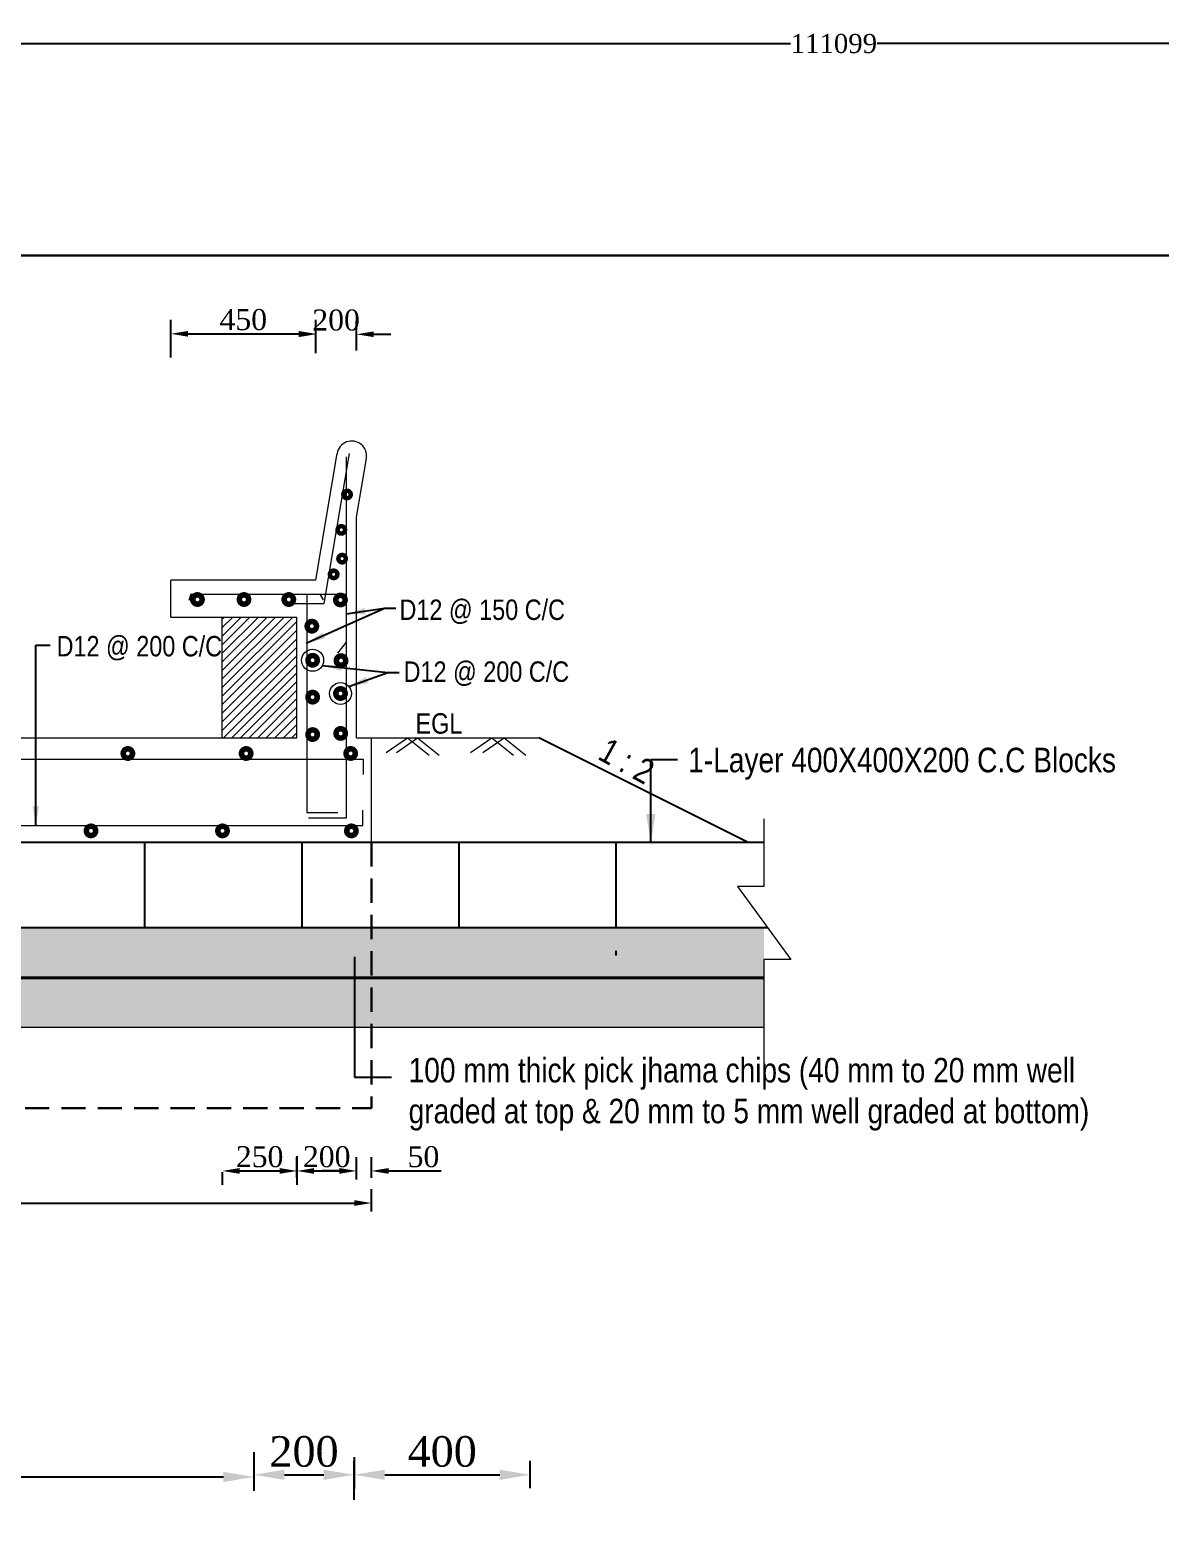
# Model space of a CAD drawing. Header units: metres. Extents: x -2434 to 11656, y -15288 to 8109.
# Drawn here: x 2653.48 to 2683.1, y -14019.88 to -13980.9 of the extents above; entities that cross this region are included whole.
import ezdxf

# ---------------------------------------------------------------- set-up
doc = ezdxf.new("R2010")
doc.units = ezdxf.units.M
doc.linetypes.add('DASHEDX2', pattern=[38.1, 25.4, -12.7])
doc.layers.add('Blocks', color=11, linetype='Continuous', lineweight=9)
doc.layers.add('Layer1', color=7, linetype='Continuous', lineweight=13)
doc.styles.get("Standard").update_dxf_attribs({"font": 'times.ttf'})
doc.styles.add('TIMES', font='ARIALN.TTF')
doc.dimstyles.get("Standard").update_dxf_attribs({"dimtxt": 0.5, "dimasz": 0.4075, "dimexe": 0.364, "dimexo": 0.219, "dimgap": 0.09, "dimtad": 0, "dimdec": 0, "dimlfac": 1000, "dimzin": 0, "dimdsep": 46, "dimtxsty": 'Standard', "dimcen": 0.09, "dimadec": 0, "dimazin": 0, "dimtfac": 1, "dimtdec": 0, "dimtofl": 0, "dimtmove": 0, "dimatfit": 3, "dimfxl": 1, "dimtolj": 1, "dimtzin": 0, "dimarcsym": 0})
pattern_1 = [(50, (-267.0243, -13979.8761), (1.2752927, -0.1115736), [0.13335, -1.46685]), (355, (-267.0243, -13979.8761), (-0.2466998, 1.3373965), [0.10668, -1.17348]), (100.451, (-266.918, -13979.8854), (1.0285975, 1.2258168), [0.11333, -1.24663]), (46.1842, (-267.0243, -13979.5205), (1.8975533, -0.2942963), [0.200025, -2.200275]), (96.6356, (-266.8662, -13979.545), (1.6618296, 1.7319789), [0.169995, -1.869945]), (351.184, (-267.0243, -13979.5205), (1.6618322, 1.7319758), [0.16002, -1.76022]), (21, (-266.8465, -13979.6094), (1.06130416, -0.71585863), [0.13335, -1.46685]), (326, (-266.8465, -13979.6094), (0.4326142, 1.28931576), [0.10668, -1.17348]), (71.4514, (-266.758, -13979.6691), (1.49391544, 0.57346), [0.11333, -1.24663]), (37.5, (-267.0243, -13979.87613), (0.02162022, 0.59188527), [0, -1.159256, 0, -1.19126, 0, -1.177925]), (7.5, (-267.0243, -13979.8761), (0.46773764, 0.70126402), [0, -0.679196, 0, -1.132586, 0, -0.448945]), (327.5, (-267.4208, -13979.87613), (0.94913417, -0.04010121), [0, -0.4445, 0, -1.38684, 0, -1.84023]), (317.5, (-267.5986, -13979.8761), (1.03690427, 0.17798544), [0, -0.57785, 0, -0.921004, 0, -1.30683])]
pattern_2 = [(37.5, (-267.0243, -13979.87613), (-0.01280025, 0.39153059), [0, -0.308864, 0, -0.34544, 0, -0.3302]), (7.5, (-267.0243, -13979.87613), (0.35961863, 0.57346008), [0, -0.166624, 0, -0.278384, 0, -0.10668]), (327.5, (-267.27422, -13979.87613), (0.632793896, 0.001149748), [0, -0.1016, 0, -0.36576, 0, -0.47752]), (317.5, (-267.2742, -13979.87613), (0.61084516, 0.17834346), [0, -0.0508, 0, -0.239776, 0, -0.27432])]
pattern_3 = [(45, (4229.10587, -10162.06094), (-0.1122532015, 0.1122532015), [])]

# ---------------------------------------------------------------- blocks, each defined once
blk = doc.blocks.new('*D1358')
at = {"layer": 'Defpoints', "color": 0, "lineweight": -3}
for p in [(2659.353, -14018.089), (2661.981, -14018.089), (2661.981, -14018.769)]:
    blk.add_point(p, dxfattribs=at)
at = {"layer": 'Layer1', "color": 0, "lineweight": -2}
for p, q in [((2659.353, -14018.308), (2659.353, -14019.133)), ((2661.981, -14018.308), (2661.981, -14019.133))]:
    blk.add_line(p, q, dxfattribs=at)
at = {"layer": 'Layer1', "color": 7, "lineweight": -2}
blk.add_line((2660.153, -14018.769), (2661.181, -14018.769), dxfattribs=at)
at = {"layer": 'Layer1', "color": 7, "lineweight": -3}
for points in [[(2660.153, -14018.636), (2660.153, -14018.902), (2659.353, -14018.769)], [(2661.181, -14018.636), (2661.181, -14018.902), (2661.981, -14018.769)]]:
    blk.add_solid(points, dxfattribs=at)
at = {"layer": 'Layer1', "color": 0, "lineweight": 30, "insert": (2660.667, -14018.162), "char_height": 0.8, "attachment_point": 5}
blk.add_mtext('\\A1;200', dxfattribs=at)
blk = doc.blocks.new('*D1359')
at = {"layer": 'Defpoints', "color": 0, "lineweight": -3}
for p in [(2666.592, -14018.769), (2666.592, -14019.335), (2661.981, -14019.64)]:
    blk.add_point(p, dxfattribs=at)
at = {"layer": 'Layer1', "color": 0, "lineweight": -2}
for p, q in [((2661.981, -14019.421), (2661.981, -14018.405)), ((2666.592, -14019.116), (2666.592, -14018.405))]:
    blk.add_line(p, q, dxfattribs=at)
at = {"layer": 'Layer1', "color": 7, "lineweight": -2}
blk.add_line((2662.781, -14018.769), (2665.792, -14018.769), dxfattribs=at)
at = {"layer": 'Layer1', "color": 7, "lineweight": -3}
for points in [[(2662.781, -14018.636), (2662.781, -14018.902), (2661.981, -14018.769)], [(2665.792, -14018.636), (2665.792, -14018.902), (2666.592, -14018.769)]]:
    blk.add_solid(points, dxfattribs=at)
at = {"layer": 'Layer1', "color": 0, "lineweight": 30, "insert": (2664.286, -14018.162), "char_height": 0.8, "attachment_point": 5}
blk.add_mtext('\\A1;400', dxfattribs=at)
blk = doc.blocks.new('*D1383')
at = {"layer": 'Defpoints', "color": 0, "lineweight": -3}
for p in [(2662.042, -13988.877), (2660.973, -13989.276), (2662.042, -13989.522)]:
    blk.add_point(p, dxfattribs=at)
at = {"layer": 'Layer1', "color": 0, "lineweight": -2}
for p, q in [((2660.973, -13989.057), (2660.973, -13988.513)), ((2662.042, -13989.303), (2662.042, -13988.513))]:
    blk.add_line(p, q, dxfattribs=at)
at = {"layer": 'Layer1', "color": 7, "lineweight": -2}
for p, q in [((2660.523, -13988.877), (2660.073, -13988.877)), ((2662.492, -13988.877), (2662.942, -13988.877))]:
    blk.add_line(p, q, dxfattribs=at)
at = {"layer": 'Layer1', "color": 7, "lineweight": -3}
for points in [[(2660.523, -13988.802), (2660.523, -13988.952), (2660.973, -13988.877)], [(2662.492, -13988.802), (2662.492, -13988.952), (2662.042, -13988.877)]]:
    blk.add_solid(points, dxfattribs=at)
at = {"layer": 'Layer1', "color": 0, "lineweight": 13, "insert": (2661.507, -13988.507), "char_height": 0.55, "attachment_point": 5}
blk.add_mtext('\\A1;200', dxfattribs=at)
blk = doc.blocks.new('*D1384')
at = {"layer": 'Defpoints', "color": 0, "lineweight": -3}
for p in [(2660.973, -13988.865), (2657.177, -13989.703), (2660.973, -13989.587)]:
    blk.add_point(p, dxfattribs=at)
at = {"layer": 'Layer1', "color": 0, "lineweight": -2}
for p, q in [((2657.177, -13989.484), (2657.177, -13988.501)), ((2660.973, -13989.368), (2660.973, -13988.501))]:
    blk.add_line(p, q, dxfattribs=at)
at = {"layer": 'Layer1', "color": 7, "lineweight": -2}
blk.add_line((2657.627, -13988.865), (2660.523, -13988.865), dxfattribs=at)
at = {"layer": 'Layer1', "color": 7, "lineweight": -3}
for points in [[(2657.627, -13988.79), (2657.627, -13988.94), (2657.177, -13988.865)], [(2660.523, -13988.79), (2660.523, -13988.94), (2660.973, -13988.865)]]:
    blk.add_solid(points, dxfattribs=at)
at = {"layer": 'Layer1', "color": 0, "lineweight": 13, "insert": (2659.075, -13988.496), "char_height": 0.55, "attachment_point": 5}
blk.add_mtext('\\A1;450', dxfattribs=at)
blk = doc.blocks.new('*D1385')
at = {"layer": 'Defpoints', "color": 0, "lineweight": -3}
for p in [(2662.432, -14010.805), (2662.042, -14011.21), (2662.432, -14011.204)]:
    blk.add_point(p, dxfattribs=at)
at = {"layer": 'Layer1', "color": 0, "lineweight": -2}
for p, q in [((2662.042, -14010.991), (2662.042, -14010.441)), ((2662.432, -14010.985), (2662.432, -14010.441))]:
    blk.add_line(p, q, dxfattribs=at)
at = {"layer": 'Layer1', "color": 7, "lineweight": -2}
for p, q in [((2661.592, -14010.805), (2661.142, -14010.805)), ((2662.882, -14010.805), (2664.257, -14010.805))]:
    blk.add_line(p, q, dxfattribs=at)
at = {"layer": 'Layer1', "color": 7, "lineweight": -3}
for points in [[(2661.592, -14010.73), (2661.592, -14010.88), (2662.042, -14010.805)], [(2662.882, -14010.73), (2662.882, -14010.88), (2662.432, -14010.805)]]:
    blk.add_solid(points, dxfattribs=at)
at = {"layer": 'Layer1', "color": 0, "lineweight": 13, "insert": (2663.795, -14010.435), "char_height": 0.55, "attachment_point": 5}
blk.add_mtext('\\A1;50', dxfattribs=at)
blk = doc.blocks.new('*D1386')
at = {"layer": 'Defpoints', "color": 0, "lineweight": -3}
for p in [(2662.042, -14010.805), (2660.479, -14011.204), (2662.042, -14011.249)]:
    blk.add_point(p, dxfattribs=at)
at = {"layer": 'Layer1', "color": 0, "lineweight": -2}
for p, q in [((2660.479, -14010.985), (2660.479, -14010.441)), ((2662.042, -14011.03), (2662.042, -14010.441))]:
    blk.add_line(p, q, dxfattribs=at)
at = {"layer": 'Layer1', "color": 7, "lineweight": -2}
blk.add_line((2660.929, -14010.805), (2661.592, -14010.805), dxfattribs=at)
at = {"layer": 'Layer1', "color": 7, "lineweight": -3}
for points in [[(2660.929, -14010.73), (2660.929, -14010.88), (2660.479, -14010.805)], [(2661.592, -14010.73), (2661.592, -14010.88), (2662.042, -14010.805)]]:
    blk.add_solid(points, dxfattribs=at)
at = {"layer": 'Layer1', "color": 0, "lineweight": 13, "insert": (2661.26, -14010.435), "char_height": 0.55, "attachment_point": 5}
blk.add_mtext('\\A1;200', dxfattribs=at)
blk = doc.blocks.new('*D1387')
at = {"layer": 'Defpoints', "color": 0, "lineweight": -3}
for p in [(2660.479, -14010.197), (2658.526, -14010.618), (2660.479, -14010.805)]:
    blk.add_point(p, dxfattribs=at)
at = {"layer": 'Layer1', "color": 0, "lineweight": -2}
for p, q in [((2660.479, -14010.416), (2660.479, -14011.169)), ((2658.526, -14010.837), (2658.526, -14011.169))]:
    blk.add_line(p, q, dxfattribs=at)
at = {"layer": 'Layer1', "color": 7, "lineweight": -2}
blk.add_line((2658.976, -14010.805), (2660.029, -14010.805), dxfattribs=at)
at = {"layer": 'Layer1', "color": 7, "lineweight": -3}
for points in [[(2658.976, -14010.73), (2658.976, -14010.88), (2658.526, -14010.805)], [(2660.029, -14010.73), (2660.029, -14010.88), (2660.479, -14010.805)]]:
    blk.add_solid(points, dxfattribs=at)
at = {"layer": 'Layer1', "color": 0, "lineweight": 13, "insert": (2659.503, -14010.435), "char_height": 0.55, "attachment_point": 5}
blk.add_mtext('\\A1;250', dxfattribs=at)
blk = doc.blocks.new('*D1388')
at = {"color": 0, "lineweight": -2, "ltscale": 0.5}
for p, q in [((2618.997, -13981.409), (2618.997, -13980.895)), ((2730.096, -13981.409), (2730.096, -13980.895)), ((2619.404, -13981.259), (2673.408, -13981.259)), ((2729.688, -13981.259), (2675.685, -13981.259))]:
    blk.add_line(p, q, dxfattribs=at)
at = {"color": 0, "linetype": 'Continuous', "lineweight": -3, "ltscale": 0.5}
for points in [[(2619.404, -13981.191), (2619.404, -13981.327), (2618.997, -13981.259)], [(2729.688, -13981.191), (2729.688, -13981.327), (2730.096, -13981.259)]]:
    blk.add_solid(points, dxfattribs=at)
at = {"layer": 'Defpoints', "color": 0, "linetype": 'Continuous', "lineweight": -3, "ltscale": 0.5}
for p in [(2730.096, -13981.259), (2618.997, -13986.815), (2730.096, -13986.815)]:
    blk.add_point(p, dxfattribs=at)
at = {"color": 0, "linetype": 'Continuous', "lineweight": -3, "ltscale": 0.5, "insert": (2674.546, -13981.259), "char_height": 0.5, "attachment_point": 5}
blk.add_mtext('\\A1;111099', dxfattribs=at)
blk = doc.blocks.new('*D1394')
at = {"layer": 'Defpoints', "color": 0, "lineweight": -3}
for p in [(2635.701, -14017.629), (2659.353, -14017.958), (2659.353, -14018.825)]:
    blk.add_point(p, dxfattribs=at)
at = {"layer": 'Layer1', "color": 0, "lineweight": -2}
for p, q in [((2635.701, -14017.848), (2635.701, -14019.189)), ((2659.353, -14018.177), (2659.353, -14019.189))]:
    blk.add_line(p, q, dxfattribs=at)
at = {"layer": 'Layer1', "color": 7, "lineweight": -2}
blk.add_line((2636.501, -14018.825), (2658.553, -14018.825), dxfattribs=at)
at = {"layer": 'Layer1', "color": 7, "lineweight": -3}
for points in [[(2636.501, -14018.692), (2636.501, -14018.959), (2635.701, -14018.825)], [(2658.553, -14018.692), (2658.553, -14018.959), (2659.353, -14018.825)]]:
    blk.add_solid(points, dxfattribs=at)
at = {"layer": 'Layer1', "color": 0, "lineweight": 30, "insert": (2647.527, -14018.218), "char_height": 0.8, "attachment_point": 5}
blk.add_mtext('\\A1;5000', dxfattribs=at)
blk = doc.blocks.new('*D1395')
at = {"layer": 'Defpoints', "color": 0, "lineweight": -3}
for p in [(2659.353, -14018.089), (2661.981, -14018.089), (2661.981, -14018.769)]:
    blk.add_point(p, dxfattribs=at)
at = {"layer": 'Layer1', "color": 0, "lineweight": -2}
for p, q in [((2659.353, -14018.308), (2659.353, -14019.133)), ((2661.981, -14018.308), (2661.981, -14019.133))]:
    blk.add_line(p, q, dxfattribs=at)
at = {"layer": 'Layer1', "color": 7, "lineweight": -2}
blk.add_line((2660.153, -14018.769), (2661.181, -14018.769), dxfattribs=at)
at = {"layer": 'Layer1', "color": 7, "lineweight": -3}
for points in [[(2660.153, -14018.636), (2660.153, -14018.902), (2659.353, -14018.769)], [(2661.181, -14018.636), (2661.181, -14018.902), (2661.981, -14018.769)]]:
    blk.add_solid(points, dxfattribs=at)
at = {"layer": 'Layer1', "color": 0, "lineweight": 30, "insert": (2660.667, -14018.162), "char_height": 0.8, "attachment_point": 5}
blk.add_mtext('\\A1;200', dxfattribs=at)
blk = doc.blocks.new('*D1396')
at = {"layer": 'Defpoints', "color": 0, "lineweight": -3}
for p in [(2666.592, -14018.769), (2666.592, -14019.335), (2661.981, -14019.64)]:
    blk.add_point(p, dxfattribs=at)
at = {"layer": 'Layer1', "color": 0, "lineweight": -2}
for p, q in [((2661.981, -14019.421), (2661.981, -14018.405)), ((2666.592, -14019.116), (2666.592, -14018.405))]:
    blk.add_line(p, q, dxfattribs=at)
at = {"layer": 'Layer1', "color": 7, "lineweight": -2}
blk.add_line((2662.781, -14018.769), (2665.792, -14018.769), dxfattribs=at)
at = {"layer": 'Layer1', "color": 7, "lineweight": -3}
for points in [[(2662.781, -14018.636), (2662.781, -14018.902), (2661.981, -14018.769)], [(2665.792, -14018.636), (2665.792, -14018.902), (2666.592, -14018.769)]]:
    blk.add_solid(points, dxfattribs=at)
at = {"layer": 'Layer1', "color": 0, "lineweight": 30, "insert": (2664.286, -14018.162), "char_height": 0.8, "attachment_point": 5}
blk.add_mtext('\\A1;400', dxfattribs=at)
blk = doc.blocks.new('*D1419')
at = {"layer": 'Defpoints', "color": 0, "lineweight": -3}
for p in [(2662.432, -14011.646), (2634.307, -14012.045), (2662.432, -14012.09)]:
    blk.add_point(p, dxfattribs=at)
at = {"layer": 'Layer1', "color": 0, "lineweight": -2}
for p, q in [((2634.307, -14011.826), (2634.307, -14011.282)), ((2662.432, -14011.871), (2662.432, -14011.282))]:
    blk.add_line(p, q, dxfattribs=at)
at = {"layer": 'Layer1', "color": 7, "lineweight": -2}
blk.add_line((2634.757, -14011.646), (2661.982, -14011.646), dxfattribs=at)
at = {"layer": 'Layer1', "color": 7, "lineweight": -3}
for points in [[(2634.757, -14011.571), (2634.757, -14011.721), (2634.307, -14011.646)], [(2661.982, -14011.571), (2661.982, -14011.721), (2662.432, -14011.646)]]:
    blk.add_solid(points, dxfattribs=at)
at = {"layer": 'Layer1', "color": 0, "lineweight": 13, "insert": (2648.37, -14011.276), "char_height": 0.55, "attachment_point": 5}
blk.add_mtext('\\A1;6800', dxfattribs=at)
blk = doc.blocks.new('*D1422')
at = {"layer": 'Defpoints', "color": 0, "lineweight": -3}
for p in [(2662.042, -13988.877), (2660.973, -13989.276), (2662.042, -13989.522)]:
    blk.add_point(p, dxfattribs=at)
at = {"layer": 'Layer1', "color": 0, "lineweight": -2}
for p, q in [((2660.973, -13989.057), (2660.973, -13988.513)), ((2662.042, -13989.303), (2662.042, -13988.513))]:
    blk.add_line(p, q, dxfattribs=at)
at = {"layer": 'Layer1', "color": 7, "lineweight": -2}
for p, q in [((2660.523, -13988.877), (2660.073, -13988.877)), ((2662.492, -13988.877), (2662.942, -13988.877))]:
    blk.add_line(p, q, dxfattribs=at)
at = {"layer": 'Layer1', "color": 7, "lineweight": -3}
for points in [[(2660.523, -13988.802), (2660.523, -13988.952), (2660.973, -13988.877)], [(2662.492, -13988.802), (2662.492, -13988.952), (2662.042, -13988.877)]]:
    blk.add_solid(points, dxfattribs=at)
at = {"layer": 'Layer1', "color": 0, "lineweight": 13, "insert": (2661.507, -13988.507), "char_height": 0.55, "attachment_point": 5}
blk.add_mtext('\\A1;200', dxfattribs=at)
blk = doc.blocks.new('*D1423')
at = {"layer": 'Defpoints', "color": 0, "lineweight": -3}
for p in [(2660.973, -13988.865), (2657.177, -13989.703), (2660.973, -13989.587)]:
    blk.add_point(p, dxfattribs=at)
at = {"layer": 'Layer1', "color": 0, "lineweight": -2}
for p, q in [((2657.177, -13989.484), (2657.177, -13988.501)), ((2660.973, -13989.368), (2660.973, -13988.501))]:
    blk.add_line(p, q, dxfattribs=at)
at = {"layer": 'Layer1', "color": 7, "lineweight": -2}
blk.add_line((2657.627, -13988.865), (2660.523, -13988.865), dxfattribs=at)
at = {"layer": 'Layer1', "color": 7, "lineweight": -3}
for points in [[(2657.627, -13988.79), (2657.627, -13988.94), (2657.177, -13988.865)], [(2660.523, -13988.79), (2660.523, -13988.94), (2660.973, -13988.865)]]:
    blk.add_solid(points, dxfattribs=at)
at = {"layer": 'Layer1', "color": 0, "lineweight": 13, "insert": (2659.075, -13988.496), "char_height": 0.55, "attachment_point": 5}
blk.add_mtext('\\A1;450', dxfattribs=at)
blk = doc.blocks.new('*D1424')
at = {"layer": 'Defpoints', "color": 0, "lineweight": -3}
for p in [(2662.432, -14010.805), (2662.042, -14011.21), (2662.432, -14011.204)]:
    blk.add_point(p, dxfattribs=at)
at = {"layer": 'Layer1', "color": 0, "lineweight": -2}
for p, q in [((2662.042, -14010.991), (2662.042, -14010.441)), ((2662.432, -14010.985), (2662.432, -14010.441))]:
    blk.add_line(p, q, dxfattribs=at)
at = {"layer": 'Layer1', "color": 7, "lineweight": -2}
for p, q in [((2661.592, -14010.805), (2661.142, -14010.805)), ((2662.882, -14010.805), (2664.257, -14010.805))]:
    blk.add_line(p, q, dxfattribs=at)
at = {"layer": 'Layer1', "color": 7, "lineweight": -3}
for points in [[(2661.592, -14010.73), (2661.592, -14010.88), (2662.042, -14010.805)], [(2662.882, -14010.73), (2662.882, -14010.88), (2662.432, -14010.805)]]:
    blk.add_solid(points, dxfattribs=at)
at = {"layer": 'Layer1', "color": 0, "lineweight": 13, "insert": (2663.795, -14010.435), "char_height": 0.55, "attachment_point": 5}
blk.add_mtext('\\A1;50', dxfattribs=at)
blk = doc.blocks.new('*D1425')
at = {"layer": 'Defpoints', "color": 0, "lineweight": -3}
for p in [(2662.042, -14010.805), (2660.479, -14011.204), (2662.042, -14011.249)]:
    blk.add_point(p, dxfattribs=at)
at = {"layer": 'Layer1', "color": 0, "lineweight": -2}
for p, q in [((2660.479, -14010.985), (2660.479, -14010.441)), ((2662.042, -14011.03), (2662.042, -14010.441))]:
    blk.add_line(p, q, dxfattribs=at)
at = {"layer": 'Layer1', "color": 7, "lineweight": -2}
blk.add_line((2660.929, -14010.805), (2661.592, -14010.805), dxfattribs=at)
at = {"layer": 'Layer1', "color": 7, "lineweight": -3}
for points in [[(2660.929, -14010.73), (2660.929, -14010.88), (2660.479, -14010.805)], [(2661.592, -14010.73), (2661.592, -14010.88), (2662.042, -14010.805)]]:
    blk.add_solid(points, dxfattribs=at)
at = {"layer": 'Layer1', "color": 0, "lineweight": 13, "insert": (2661.26, -14010.435), "char_height": 0.55, "attachment_point": 5}
blk.add_mtext('\\A1;200', dxfattribs=at)
blk = doc.blocks.new('*D1426')
at = {"layer": 'Defpoints', "color": 0, "lineweight": -3}
for p in [(2660.479, -14010.197), (2658.526, -14010.618), (2660.479, -14010.805)]:
    blk.add_point(p, dxfattribs=at)
at = {"layer": 'Layer1', "color": 0, "lineweight": -2}
for p, q in [((2660.479, -14010.416), (2660.479, -14011.169)), ((2658.526, -14010.837), (2658.526, -14011.169))]:
    blk.add_line(p, q, dxfattribs=at)
at = {"layer": 'Layer1', "color": 7, "lineweight": -2}
blk.add_line((2658.976, -14010.805), (2660.029, -14010.805), dxfattribs=at)
at = {"layer": 'Layer1', "color": 7, "lineweight": -3}
for points in [[(2658.976, -14010.73), (2658.976, -14010.88), (2658.526, -14010.805)], [(2660.029, -14010.73), (2660.029, -14010.88), (2660.479, -14010.805)]]:
    blk.add_solid(points, dxfattribs=at)
at = {"layer": 'Layer1', "color": 0, "lineweight": 13, "insert": (2659.503, -14010.435), "char_height": 0.55, "attachment_point": 5}
blk.add_mtext('\\A1;250', dxfattribs=at)
blk = doc.blocks.new('*D1427')
at = {"color": 0, "lineweight": -2, "ltscale": 0.5}
for p, q in [((2618.997, -13981.409), (2618.997, -13980.895)), ((2730.096, -13981.409), (2730.096, -13980.895)), ((2619.404, -13981.259), (2673.408, -13981.259)), ((2729.688, -13981.259), (2675.685, -13981.259))]:
    blk.add_line(p, q, dxfattribs=at)
at = {"color": 0, "linetype": 'Continuous', "lineweight": -3, "ltscale": 0.5}
for points in [[(2619.404, -13981.191), (2619.404, -13981.327), (2618.997, -13981.259)], [(2729.688, -13981.191), (2729.688, -13981.327), (2730.096, -13981.259)]]:
    blk.add_solid(points, dxfattribs=at)
at = {"layer": 'Defpoints', "color": 0, "linetype": 'Continuous', "lineweight": -3, "ltscale": 0.5}
for p in [(2730.096, -13981.259), (2618.997, -13986.815), (2730.096, -13986.815)]:
    blk.add_point(p, dxfattribs=at)
at = {"color": 0, "linetype": 'Continuous', "lineweight": -3, "ltscale": 0.5, "insert": (2674.546, -13981.259), "char_height": 0.5, "attachment_point": 5}
blk.add_mtext('\\A1;111099', dxfattribs=at)

msp = doc.modelspace()

# ---------------------------------------------------------------- hatches: boundary and pattern name
at = {"layer": 'Blocks', "lineweight": 9, "ltscale": 0.05}
h = msp.add_hatch(dxfattribs=at)
h.set_pattern_fill('AR-CONC', color=0, scale=0.007, style=0)
h.set_pattern_definition(pattern_1)
h.paths.add_polyline_path([(2672.714361, -14004.435727), (2624.470265, -14004.435727), (2624.470265, -14005.740727), (2672.714361, -14005.740727)])
h = msp.add_hatch(dxfattribs=at)
h.set_pattern_fill('AR-CONC', color=0, scale=0.007, style=0)
h.set_pattern_definition(pattern_1)
h.paths.add_polyline_path([(2672.714361, -14004.435727), (2624.470265, -14004.435727), (2624.470265, -14005.740727), (2672.714361, -14005.740727)])
h = msp.add_hatch(dxfattribs=at)
h.set_pattern_fill('AR-SAND', color=0, scale=0.008, style=0)
h.set_pattern_definition(pattern_2)
h.paths.add_polyline_path([(2672.714361, -14005.740727), (2636.938836, -14005.740727), (2636.938836, -14007.045727), (2672.714361, -14007.045727)])
h = msp.add_hatch(dxfattribs=at)
h.set_pattern_fill('AR-SAND', color=0, scale=0.008, style=0)
h.set_pattern_definition(pattern_2)
h.paths.add_polyline_path([(2672.714361, -14005.740727), (2636.938836, -14005.740727), (2636.938836, -14007.045727), (2672.714361, -14007.045727)])
at = {"layer": 'Layer1', "lineweight": 5}
h = msp.add_hatch(dxfattribs=at)
h.set_pattern_fill('LINE', scale=0.05, angle=45, style=0)
h.set_pattern_definition(pattern_3)
h.paths.add_polyline_path([(2658.526101, -13999.453782), (2660.479226, -13999.453782), (2660.479226, -13996.290476), (2658.526101, -13996.290476)])
h = msp.add_hatch(dxfattribs=at)
h.set_pattern_fill('LINE', scale=0.05, angle=45, style=0)
h.set_pattern_definition(pattern_3)
h.paths.add_polyline_path([(2658.526101, -13999.453782), (2660.479226, -13999.453782), (2660.479226, -13996.290476), (2658.526101, -13996.290476)])

# ---------------------------------------------------------------- linework, layer by layer
at = {"color": 0, "linetype": 'Continuous', "lineweight": -3, "ltscale": 0.5}
for p, q in [((2672.284176, -14002.188157), (2666.815426, -13999.453782)), ((2624.470265, -14002.188157), (2672.714361, -14002.188157)), ((2624.470265, -14002.188157), (2672.714361, -14002.188157)), ((2656.489809, -14002.188157), (2656.489809, -14004.425428)), ((2656.489809, -14002.188157), (2656.489809, -14004.425428)), ((2660.604977, -14002.188157), (2660.604977, -14004.425428)), ((2660.604977, -14002.188157), (2660.604977, -14004.425428)), ((2664.720145, -14002.188157), (2664.720145, -14004.425428)), ((2664.720145, -14002.188157), (2664.720145, -14004.425428)), ((2668.835313, -14002.188157), (2668.835313, -14004.425428)), ((2668.835313, -14002.188157), (2668.835313, -14004.425428)), ((2624.470265, -14004.425428), (2672.806424, -14004.425428)), ((2624.470265, -14004.425428), (2672.806424, -14004.425428)), ((2668.835313, -14005.038263), (2668.835313, -14005.16118))]:
    msp.add_line(p, q, dxfattribs=at)
at = {"layer": 'Blocks', "color": 0, "linetype": 'ByBlock', "lineweight": 13, "ltscale": 0.5}
for p, q in [((2661.771564, -13992.087766), (2661.771564, -14001.555581)), ((2661.771564, -13992.087766), (2661.771564, -14001.555581)), ((2657.177021, -13996.290476), (2657.177021, -13995.318454)), ((2657.177021, -13996.290476), (2657.177021, -13995.318454)), ((2657.700492, -13995.684083), (2657.650796, -13995.854608)), ((2657.700492, -13995.684083), (2657.650796, -13995.854608)), ((2657.700492, -13995.684083), (2661.771564, -13995.684083)), ((2657.700492, -13995.684083), (2661.771564, -13995.684083)), ((2660.180761, -13995.93686), (2661.192707, -13995.93686)), ((2660.180761, -13995.93686), (2661.192707, -13995.93686)), ((2660.742519, -13995.684083), (2660.742519, -14001.412176)), ((2660.742519, -13995.684083), (2660.742519, -14001.412176)), ((2661.081372, -13995.684083), (2661.171691, -13995.834204)), ((2661.081372, -13995.684083), (2661.171691, -13995.834204)), ((2657.177021, -13996.290476), (2660.479226, -13996.290476)), ((2657.177021, -13996.290476), (2660.479226, -13996.290476)), ((2661.771564, -13996.944923), (2661.545255, -13997.231455)), ((2661.771564, -13996.944923), (2661.545255, -13997.231455)), ((2662.432351, -13999.453782), (2666.815426, -13999.453782)), ((2662.432351, -13999.453782), (2666.815426, -13999.453782)), ((2662.214363, -14000.008811), (2662.214363, -14000.414146)), ((2662.214363, -14000.008811), (2662.214363, -14000.414146)), ((2660.742519, -14001.412176), (2661.555959, -14001.412176)), ((2660.742519, -14001.412176), (2661.555959, -14001.412176)), ((2662.207023, -14001.752279), (2662.207023, -14001.345391)), ((2662.207023, -14001.752279), (2662.207023, -14001.345391)), ((2661.771564, -14001.555581), (2660.784162, -14001.555581)), ((2661.771564, -14001.555581), (2660.784162, -14001.555581))]:
    msp.add_line(p, q, dxfattribs=at)
at = {"layer": 'Blocks', "color": 0, "lineweight": 40, "ltscale": 0.05}
msp.add_line((2672.714361, -14005.740727), (2624.470265, -14005.740727), dxfattribs=at)
msp.add_line((2672.714361, -14005.740727), (2624.470265, -14005.740727), dxfattribs=at)
at = {"layer": 'Blocks', "color": 0, "lineweight": 13, "ltscale": 0.05}
msp.add_line((2672.714361, -14007.045727), (2624.470265, -14007.045727), dxfattribs=at)
msp.add_line((2672.714361, -14007.045727), (2624.470265, -14007.045727), dxfattribs=at)
at = {"layer": 'Blocks', "color": 0, "linetype": 'ByBlock', "lineweight": 13, "ltscale": 0.5}
for points in [[(2662.821881, -13999.840007), (2663.37746, -13999.453782), (2663.944202, -13999.906598)], [(2662.821881, -13999.840007), (2663.37746, -13999.453782), (2663.944202, -13999.906598)], [(2663.087387, -13999.840007), (2663.642966, -13999.453782), (2664.209708, -13999.906598)], [(2663.087387, -13999.840007), (2663.642966, -13999.453782), (2664.209708, -13999.906598)], [(2665.029723, -13999.840007), (2665.585302, -13999.453782), (2666.152044, -13999.906598)], [(2665.029723, -13999.840007), (2665.585302, -13999.453782), (2666.152044, -13999.906598)], [(2665.351143, -13999.840007), (2665.906723, -13999.453782), (2666.473465, -13999.906598)], [(2665.351143, -13999.840007), (2665.906723, -13999.453782), (2666.473465, -13999.906598)]]:
    msp.add_lwpolyline(points, dxfattribs=at)
at = {"layer": 'Blocks', "color": 0, "lineweight": 13, "ltscale": 0.05}
msp.add_lwpolyline([(2672.714361, -14001.577637), (2672.714361, -14003.34781), (2672.021816, -14003.34781), (2673.415292, -14005.261677), (2672.714361, -14005.261677), (2672.714361, -14008.045898)], dxfattribs=at)
msp.add_lwpolyline([(2672.714361, -14001.577637), (2672.714361, -14003.34781), (2672.021816, -14003.34781), (2673.415292, -14005.261677), (2672.714361, -14005.261677), (2672.714361, -14008.045898)], dxfattribs=at)
at = {"layer": 'Blocks', "color": 0, "linetype": 'ByBlock', "lineweight": 13, "ltscale": 0.5}
for centre in [(2660.891593, -13997.42062), (2660.891593, -13997.42062), (2661.621798, -13998.291816), (2661.621798, -13998.291816)]:
    msp.add_circle(centre, 0.287312, dxfattribs=at)
at = {"layer": 'Layer1', "color": 7, "lineweight": 13}
for p, q in [((2660.972604, -13995.318454), (2661.531239, -13992.000571)), ((2660.972604, -13995.318454), (2661.531239, -13992.000571)), ((2661.192707, -13995.93686), (2661.855463, -13992.000571)), ((2661.192707, -13995.93686), (2661.855463, -13992.000571)), ((2662.041726, -13993.674018), (2662.301646, -13992.130285)), ((2662.041726, -13993.674018), (2662.301646, -13992.130285)), ((2662.041726, -13999.453782), (2662.041726, -13993.674018)), ((2662.041726, -13999.453782), (2662.041726, -13993.674018)), ((2660.972604, -13995.318454), (2657.177021, -13995.318454)), ((2660.972604, -13995.318454), (2657.177021, -13995.318454)), ((2660.972604, -13995.318454), (2657.459359, -13995.318454)), ((2660.972604, -13995.318454), (2657.459359, -13995.318454)), ((2658.526101, -13999.453782), (2658.526101, -13996.290476)), ((2658.526101, -13999.453782), (2658.526101, -13996.290476)), ((2660.479226, -13999.453782), (2660.479226, -13996.290476)), ((2660.479226, -13999.453782), (2660.479226, -13996.290476)), ((2636.260476, -13999.453782), (2660.479226, -13999.453782)), ((2636.260476, -13999.453782), (2660.479226, -13999.453782)), ((2662.041726, -13999.453782), (2662.432351, -13999.453782)), ((2662.041726, -13999.453782), (2662.432351, -13999.453782)), ((2662.432351, -14002.188157), (2662.432351, -13999.453782)), ((2662.432351, -14002.188157), (2662.432351, -13999.453782)), ((2634.497067, -14000.008811), (2662.214363, -14000.008811)), ((2634.497067, -14000.008811), (2662.214363, -14000.008811)), ((2634.489626, -14001.752279), (2662.207023, -14001.752279)), ((2634.489626, -14001.752279), (2662.207023, -14001.752279)), ((2634.307351, -14002.188157), (2662.432351, -14002.188157)), ((2634.307351, -14002.188157), (2662.432351, -14002.188157))]:
    msp.add_line(p, q, dxfattribs=at)
at = {"layer": 'Layer1', "color": 7, "linetype": 'DASHEDX2', "lineweight": 30, "ltscale": 0.025}
for p in [(2662.432351, -14002.188157), (2662.432351, -14002.188157), (2634.307351, -14009.156336), (2634.307351, -14009.156336)]:
    msp.add_line(p, (2662.432351, -14009.156336), dxfattribs=at)
at = {"layer": 'Layer1', "color": 7, "lineweight": 30}
msp.add_lwpolyline([(2706.453636, -14064.177048), (2618.996697, -14064.177048), (2618.996697, -13986.815302), (2730.095777, -13986.815302), (2730.095777, -14047.700237), (2730.095777, -14061.654818), (2730.095777, -14064.177048)], close=True, dxfattribs=at)
msp.add_lwpolyline([(2706.453636, -14064.177048), (2618.996697, -14064.177048), (2618.996697, -13986.815302), (2730.095777, -13986.815302), (2730.095777, -14047.700237), (2730.095777, -14061.654818), (2730.095777, -14064.177048)], close=True, dxfattribs=at)
at = {"layer": 'Layer1', "color": 7, "lineweight": 13}
for points, const_width in [([(2661.734519, -13993.075452, 1), (2661.851299, -13993.075452, 1)], 0.194634), ([(2661.734519, -13993.075452, 1), (2661.851299, -13993.075452, 1)], 0.194634), ([(2661.583901, -13994.003209, 1), (2661.700681, -13994.003209, 1)], 0.194634), ([(2661.583901, -13994.003209, 1), (2661.700681, -13994.003209, 1)], 0.194634), ([(2661.60489, -13994.757058, 1), (2661.721671, -13994.757058, 1)], 0.194634), ([(2661.60489, -13994.757058, 1), (2661.721671, -13994.757058, 1)], 0.194634), ([(2661.383872, -13995.169074, 1), (2661.500653, -13995.169074, 1)], 0.194634), ([(2661.383872, -13995.169074, 1), (2661.500653, -13995.169074, 1)], 0.194634), ([(2657.801248, -13995.828611, 1), (2657.947224, -13995.828611, 1)], 0.243292), ([(2657.801248, -13995.828611, 1), (2657.947224, -13995.828611, 1)], 0.243292), ([(2659.020516, -13995.828611, 1), (2659.166491, -13995.828611, 1)], 0.243292), ([(2659.020516, -13995.828611, 1), (2659.166491, -13995.828611, 1)], 0.243292), ([(2660.193961, -13995.828611, 1), (2660.339936, -13995.828611, 1)], 0.243292), ([(2660.193961, -13995.828611, 1), (2660.339936, -13995.828611, 1)], 0.243292), ([(2661.547077, -13995.840986, 1), (2661.693052, -13995.840986, 1)], 0.243292), ([(2661.547077, -13995.840986, 1), (2661.693052, -13995.840986, 1)], 0.243292), ([(2660.797962, -13996.526718, 1), (2660.943938, -13996.526718, 1)], 0.243292), ([(2660.797962, -13996.526718, 1), (2660.943938, -13996.526718, 1)], 0.243292), ([(2660.818605, -13997.42062, 1), (2660.964581, -13997.42062, 1)], 0.243292), ([(2660.818605, -13997.42062, 1), (2660.964581, -13997.42062, 1)], 0.243292), ([(2661.562062, -13997.429811, 1), (2661.708038, -13997.429811, 1)], 0.243292), ([(2661.562062, -13997.429811, 1), (2661.708038, -13997.429811, 1)], 0.243292), ([(2660.818605, -13998.38671, 1), (2660.964581, -13998.38671, 1)], 0.243292), ([(2660.818605, -13998.38671, 1), (2660.964581, -13998.38671, 1)], 0.243292), ([(2661.54881, -13998.291816, 1), (2661.694785, -13998.291816, 1)], 0.243292), ([(2661.54881, -13998.291816, 1), (2661.694785, -13998.291816, 1)], 0.243292), ([(2661.553703, -13999.33825, 1), (2661.699679, -13999.33825, 1)], 0.243292), ([(2661.553703, -13999.33825, 1), (2661.699679, -13999.33825, 1)], 0.243292), ([(2660.818605, -13999.368167, 1), (2660.964581, -13999.368167, 1)], 0.243292), ([(2660.818605, -13999.368167, 1), (2660.964581, -13999.368167, 1)], 0.243292), ([(2656.124919, -13999.86377, -1), (2655.978944, -13999.86377, -1)], 0.243292), ([(2656.124919, -13999.86377, -1), (2655.978944, -13999.86377, -1)], 0.243292), ([(2659.222657, -13999.86377, -1), (2659.076681, -13999.86377, -1)], 0.243292), ([(2659.222657, -13999.86377, -1), (2659.076681, -13999.86377, -1)], 0.243292), ([(2661.96095, -13999.86377, -1), (2661.814974, -13999.86377, -1)], 0.243292), ([(2661.96095, -13999.86377, -1), (2661.814974, -13999.86377, -1)], 0.243292), ([(2655.158823, -14001.892649, -1), (2655.012847, -14001.892649, -1)], 0.243292), ([(2655.158823, -14001.892649, -1), (2655.012847, -14001.892649, -1)], 0.243292), ([(2658.603211, -14001.892649, -1), (2658.457236, -14001.892649, -1)], 0.243292), ([(2658.603211, -14001.892649, -1), (2658.457236, -14001.892649, -1)], 0.243292), ([(2661.980675, -14001.892649, -1), (2661.8347, -14001.892649, -1)], 0.243292), ([(2661.980675, -14001.892649, -1), (2661.8347, -14001.892649, -1)], 0.243292)]:
    msp.add_lwpolyline(points, format="xyb", close=True, dxfattribs=dict(at, const_width=const_width))
msp.add_arc((2661.916442, -13992.065428), 0.390625, 350.4427009, 170.4427009, dxfattribs=at)
msp.add_arc((2661.916442, -13992.065428), 0.390625, 350.4427009, 170.4427009, dxfattribs=at)

# ---------------------------------------------------------------- texts
at = {"layer": 'Layer1', "color": 7, "lineweight": 13, "char_height": 0.5352435, "width": 5.87162151, "attachment_point": 1, "style": 'TIMES'}
for s, insert in [('D12 @ 150 C/C', (2663.166819, -13995.828573)), ('D12 @ 150 C/C', (2663.166819, -13995.828573)), ('D12 @ 200 C/C', (2654.184003, -13996.783841)), ('D12 @ 200 C/C', (2654.184003, -13996.783841)), ('D12 @ 200 C/C', (2663.275152, -13997.451217)), ('D12 @ 200 C/C', (2663.275152, -13997.451217)), ('EGL', (2663.586694, -13998.809271)), ('EGL', (2663.586694, -13998.809271))]:
    msp.add_mtext(s, dxfattribs=dict(at, insert=insert))
at = {"layer": 'Layer1', "color": 7, "lineweight": 30, "insert": (2668.642565, -13999.425373), "char_height": 0.65, "width": 11.06858846, "attachment_point": 1, "rotation": 331.0985612, "style": 'TIMES'}
msp.add_mtext('1 : 2', dxfattribs=at)
at = {"layer": 'Layer1', "color": 7, "lineweight": 30, "char_height": 0.6422922, "attachment_point": 1, "style": 'TIMES'}
for s, insert, width in [('1-Layer 400X400X200 C.C Blocks', (2670.731823, -13999.714335), 11.74285428), ('1-Layer 400X400X200 C.C Blocks', (2670.731823, -13999.714335), 11.74285428), ('100 mm thick pick jhama chips (40 mm to 20 mm well graded at top & 20 mm to 5 mm well graded at bottom) ', (2663.406588, -14007.842631), 19.45257056), ('100 mm thick pick jhama chips (40 mm to 20 mm well graded at top & 20 mm to 5 mm well graded at bottom) ', (2663.406588, -14007.842631), 19.45257056)]:
    msp.add_mtext(s, dxfattribs=dict(at, insert=insert, width=width))

# ---------------------------------------------------------------- dimensions: what is measured, and where the dimension line sits
at = {"color": 0, "linetype": 'Continuous', "lineweight": -3, "ltscale": 0.5}
for picture in ['*D1388', '*D1427']:
    dim = msp.add_linear_dim(base=(2730.095777, -13981.259399), p1=(2618.996697, -13986.815302), p2=(2730.095777, -13986.815302), dimstyle='Standard', override={"dimfxl": 0.15, "dimfxlon": 1}, dxfattribs=at)
    dim.commit()
    dim.dimension.update_dxf_attribs({"geometry": picture, "text_midpoint": (2674.546237, -13981.259399)})
at = {"layer": 'Layer1', "color": 7, "lineweight": 13}
for picture in ['*D1384', '*D1423']:
    dim = msp.add_linear_dim(base=(2660.972604, -13988.865289), p1=(2657.177021, -13989.703158), p2=(2660.972604, -13989.586883), text='450', dimstyle='Standard', override={"dimtxt": 0.55, "dimasz": 0.45, "dimtad": 1, "dimdec": 2, "dimrnd": 0.002, "dimpost": 'm', "dimcen": 0.05, "dimclrd": 7, "dimadec": 1, "dimtdec": 2, "dimfrac": 2}, dxfattribs=at)
    dim.commit()
    dim.dimension.update_dxf_attribs({"geometry": picture, "text_midpoint": (2659.074813, -13988.495531)})
for base, p1, p2, text, picture, middle in [((2662.041726, -13988.877014), (2660.972604, -13989.276105), (2662.041726, -13989.522066), '200', '*D1383', (2661.507165, -13988.877014)), ((2662.041726, -13988.877014), (2660.972604, -13989.276105), (2662.041726, -13989.522066), '200', '*D1422', (2661.507165, -13988.877014)), ((2660.479226, -14010.804545), (2658.526101, -14010.618173), (2660.479226, -14010.196647), '250', '*D1387', (2659.502663, -14010.804545)), ((2660.479226, -14010.804545), (2658.526101, -14010.618173), (2660.479226, -14010.196647), '250', '*D1426', (2659.502663, -14010.804545)), ((2662.041726, -14010.804545), (2660.479226, -14011.203635), (2662.041726, -14011.248962), '200', '*D1386', (2661.260476, -14010.804545)), ((2662.041726, -14010.804545), (2660.479226, -14011.203635), (2662.041726, -14011.248962), '200', '*D1425', (2661.260476, -14010.804545)), ((2662.432351, -14010.804545), (2662.041726, -14011.21048), (2662.432351, -14011.203635), '50', '*D1385', (2663.794503, -14010.804545)), ((2662.432351, -14010.804545), (2662.041726, -14011.21048), (2662.432351, -14011.203635), '50', '*D1424', (2663.794503, -14010.804545)), ((2662.432351, -14011.645824), (2634.307351, -14012.044915), (2662.432351, -14012.090242), '6800', '*D1419', (2648.369851, -14011.645824))]:
    dim = msp.add_linear_dim(base=base, p1=p1, p2=p2, text=text, dimstyle='Standard', override={"dimtxt": 0.55, "dimasz": 0.45, "dimtad": 1, "dimdec": 2, "dimrnd": 0.002, "dimpost": 'm', "dimcen": 0.05, "dimclrd": 7, "dimadec": 1, "dimtdec": 2, "dimfrac": 2}, dxfattribs=at)
    dim.commit()
    dim.dimension.update_dxf_attribs({"geometry": picture, "text_midpoint": middle, "dimtype": 160})
at = {"layer": 'Layer1', "color": 7, "lineweight": 30}
for base, p1, p2, text, picture, middle in [((2659.353337, -14018.825412), (2635.701337, -14017.628943), (2659.353337, -14017.957586), '5000', '*D1394', (2647.527337, -14018.21849)), ((2661.981337, -14018.769162), (2659.353337, -14018.089422), (2661.981337, -14018.089422), '200', '*D1358', (2660.667337, -14018.16224)), ((2661.981337, -14018.769162), (2659.353337, -14018.089422), (2661.981337, -14018.089422), '200', '*D1395', (2660.667337, -14018.16224)), ((2666.591524, -14018.769162), (2661.981337, -14019.640032), (2666.591524, -14019.335472), '400', '*D1359', (2664.28643, -14018.16224)), ((2666.591524, -14018.769162), (2661.981337, -14019.640032), (2666.591524, -14019.335472), '400', '*D1396', (2664.28643, -14018.16224))]:
    dim = msp.add_linear_dim(base=base, p1=p1, p2=p2, text=text, dimstyle='Standard', override={"dimtxt": 0.8, "dimasz": 0.8, "dimgap": 0.2, "dimtad": 1, "dimdec": 2, "dimrnd": 0.002, "dimpost": 'm', "dimcen": 0.05, "dimclrd": 7, "dimadec": 1, "dimtdec": 2, "dimfrac": 2}, dxfattribs=at)
    dim.commit()
    dim.dimension.update_dxf_attribs({"geometry": picture, "text_midpoint": middle})

# ---------------------------------------------------------------- leaders
at = {"layer": 'Layer1', "color": 7, "lineweight": 13}
for points in [[(2660.725788, -13996.97419), (2662.776915, -13996.057508), (2663.074129, -13996.057508)], [(2660.725788, -13996.97419), (2662.776915, -13996.057508), (2663.074129, -13996.057508)], [(2661.771564, -13996.20602), (2662.776915, -13996.057508), (2663.074129, -13996.057508)], [(2661.771564, -13996.20602), (2662.776915, -13996.057508), (2663.074129, -13996.057508)], [(2653.639817, -14001.752279), (2653.638072, -13997.022683), (2654.012605, -13997.022683)], [(2653.639817, -14001.752279), (2653.638072, -13997.022683), (2654.012605, -13997.022683)], [(2661.142761, -13997.56013), (2662.863722, -13997.744704), (2663.160936, -13997.744704)], [(2661.142761, -13997.56013), (2662.863722, -13997.744704), (2663.160936, -13997.744704)], [(2661.841641, -13998.104144), (2662.863722, -13997.744704), (2663.160936, -13997.744704)], [(2661.841641, -13998.104144), (2662.863722, -13997.744704), (2663.160936, -13997.744704)]]:
    msp.add_leader(points, dimstyle='Standard', override={"dimtxt": 0.75, "dimasz": 0.5, "dimdec": 2, "dimrnd": 0.002, "dimpost": 'm', "dimcen": 0.05, "dimclrd": 7, "dimadec": 1, "dimtdec": 2, "dimfrac": 2}, dxfattribs=at)
at = {"layer": 'Layer1', "color": 7, "lineweight": 20}
for points in [[(2669.751334, -14002.19772), (2669.751334, -14000.020483), (2670.451054, -14000.020483)], [(2669.751334, -14002.19772), (2669.751334, -14000.020483), (2670.451054, -14000.020483)], [(2661.988777, -14005.193338), (2661.988777, -14008.343535), (2662.954325, -14008.343535)], [(2661.988777, -14005.193338), (2661.988777, -14008.343535), (2662.954325, -14008.343535)]]:
    msp.add_leader(points, dimstyle='Standard', override={"dimtxt": 0.75, "dimasz": 0.75, "dimdec": 2, "dimrnd": 0.002, "dimpost": 'm', "dimcen": 0.05, "dimclrd": 7, "dimadec": 1, "dimtdec": 2, "dimfrac": 2}, dxfattribs=at)

doc.saveas('drawing.dxf')
